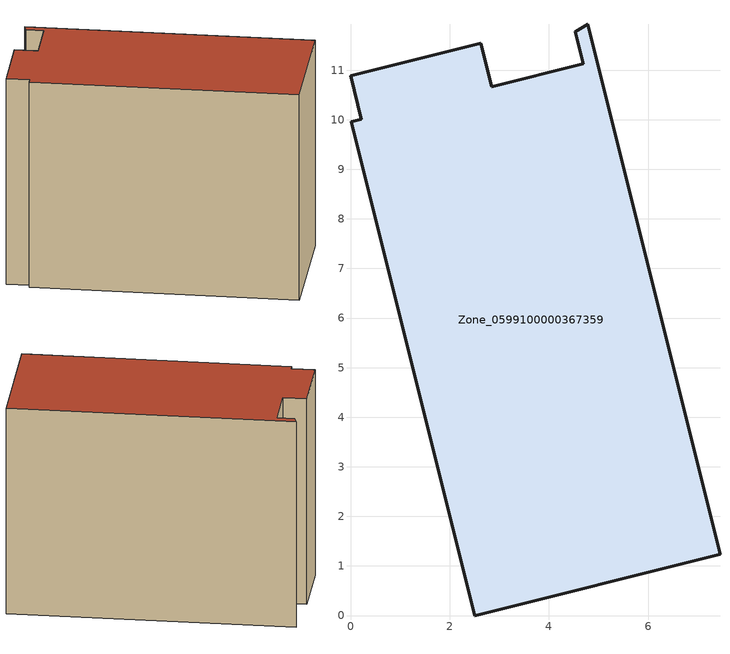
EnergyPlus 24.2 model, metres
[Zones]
Zone_0599100000367359
 floor ground (C_G): 2.85,10.66 4.69,11.13 4.53,11.78 4.78,11.92 7.45,1.24 2.5,0 0.02,9.96 0.22,10.01 0,10.88 2.63,11.54 z0
 wall outside (C_F): 2.5,0 7.45,1.24 4.78,11.92 4.53,11.78 4.69,11.13 2.85,10.66 2.63,11.54 0,10.88 0.22,10.01 0.02,9.96 2.5,0 z0:8.47
 roof outside (C_R): 7.45,1.24 4.78,11.92 4.53,11.78 4.69,11.13 2.85,10.66 2.63,11.54 0,10.88 0.22,10.01 0.02,9.96 2.5,0 z8.47
[BUILDING]
Pand.0599100000367359: North Axis=0; Terrain=City; Loads Convergence Tolerance Value=0.04; Temperature Convergence Tolerance Value=0.4; Solar Distribution=FullExterior; Maximum Number of Warmup Days=25; Minimum Number of Warmup Days=1
[Site:Location]
Rotterdam.The.Hague.AP_ZH_NLD Design_Conditions: Latitude=51.96; Longitude=4.45; Time Zone=1; Elevation=-4.5
[SITE:GROUNDTEMPERATURE:BUILDINGSURFACE]
18, 18, 18, 18, 18, 18, 18, 18, 18, 18, 18, 18
[MATERIAL] Thermal Absorptance=0.9; Solar Absorptance=0.7; Visible Absorptance=0.7
Name | Roughness | Thickness | Conductivity | Density | Specific Heat
G.TI.1992-2005 | MediumSmooth | 0.15 | 0.06 | 540 | 1210
F.TI.1992-2005 | Rough | 0.3 | 0.12 | 1920 | 840
R.TI.1992-2005 | MediumRough | 0.2 | 0.08 | 1500 | 1000
[CONSTRUCTION]
C_G: G.TI.1992-2005
C_F: F.TI.1992-2005
C_R: R.TI.1992-2005
[ZONE]
Zone_0599100000367359: Type=1; Multiplier=1; Ceiling Height=Autocalculate; Volume=Autocalculate; Floor Area=autocalculate; Part of Total Floor Area=Yes
[ZONEINFILTRATION:DESIGNFLOWRATE]
Infil_Zone_0599100000367359: Zone or ZoneList or Space or SpaceList=Zone_0599100000367359; Schedule=AlwaysOn; Design Flow Rate Calculation Method=Flow/Area; Flow Rate per Floor Area=0.0015; Constant Term Coefficient=1; Temperature Term Coefficient=0; Velocity Term Coefficient=0; Velocity Squared Term Coefficient=0
[HVACTEMPLATE:ZONE:IDEALLOADSAIRSYSTEM]
Zone_0599100000367359: Maximum Heating Supply Air Temperature=50; Minimum Cooling Supply Air Temperature=13; Maximum Heating Supply Air Humidity Ratio=0.0156; Minimum Cooling Supply Air Humidity Ratio=0.0077; Heating Limit=NoLimit; Cooling Limit=NoLimit; Dehumidification Control Type=ConstantSensibleHeatRatio; Cooling Sensible Heat Ratio=0.7; Dehumidification Setpoint=60; Humidification Control Type=None; Humidification Setpoint=30; Outdoor Air Method=None; Outdoor Air Flow Rate per Person=0.00944; Outdoor Air Flow Rate per Zone Floor Area=0; Outdoor Air Flow Rate per Zone=0; Demand Controlled Ventilation Type=None; Outdoor Air Economizer Type=NoEconomizer; Heat Recovery Type=None; Sensible Heat Recovery Effectiveness=0.7; Latent Heat Recovery Effectiveness=0.65
[ZONECONTROL:THERMOSTAT]
ThermostatControl_Zone_0599100000367359: Zone or ZoneList=Zone_0599100000367359; Control Type Schedule=DualSetpointControlType; Control 1=Thermostat_Zone_0599100000367359; Temperature Difference Between Cutout And Setpoint=0
[THERMOSTATSETPOINT:DUALSETPOINT]
Thermostat_Zone_0599100000367359: Heating Setpoint Temperature Schedule=HeatingSetpoint_Zone_0599100000367359; Cooling Setpoint Temperature Schedule=CoolingSetpoint_Zone_0599100000367359
[SCHEDULE:COMPACT]
HeatingSetpoint_Zone_0599100000367359: Through: 12/31, For: AllDays, Until: 24:00, 21
CoolingSetpoint_Zone_0599100000367359: Through: 12/31, For: AllDays, Until: 24:00, 24
DualSetpointControlType: Through: 12/31, For: AllDays, Until: 24:00, 4
AlwaysOn: Through: 12/31, For: AllDays, Until: 24:00, 1
